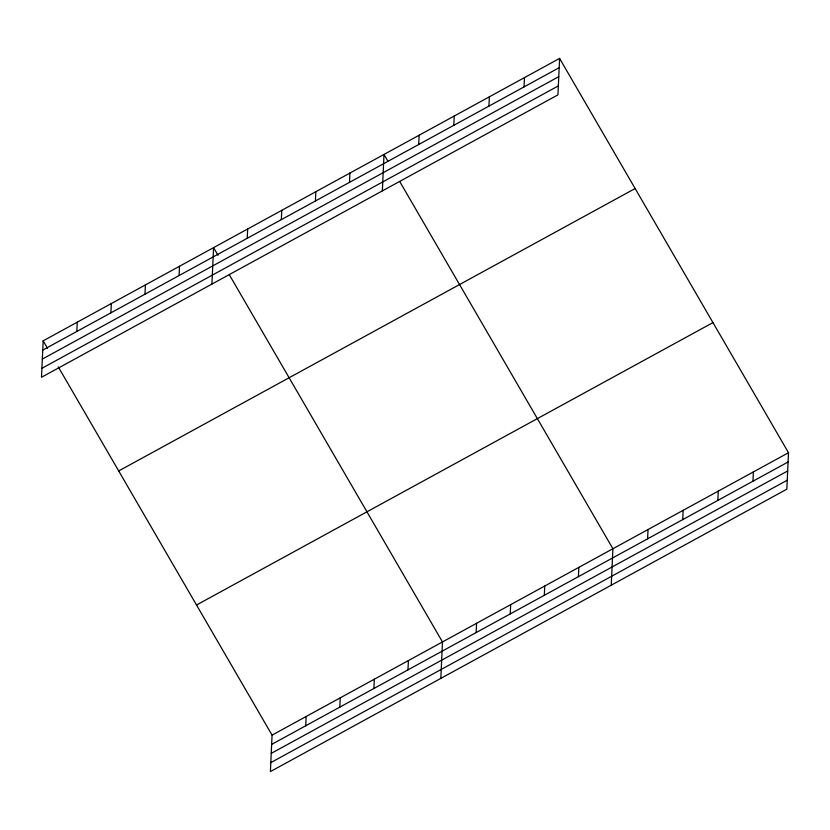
<?xml version="1.0" encoding="UTF-8"?>
<svg xmlns="http://www.w3.org/2000/svg" width="830" height="830" viewBox="0 0 830 830"><rect width="100%" height="100%" fill="white"/><g stroke="black" fill="none" stroke-linecap="round" stroke-linejoin="round"><path stroke-width="1.25" d="M43.16 340.829L41.5 377.276L557.936 94.869L559.596 58.411L43.16 340.829L47.559 348.424M76.817 331.481L77.242 322.196M110.898 312.837L111.324 303.552M144.991 294.194L145.406 284.918M179.073 275.56L179.498 266.274M211.92 284.088L213.58 247.631L217.989 255.225M247.247 238.283L247.662 228.997M281.329 219.639L281.754 210.353M58.266 366.86L272.064 735.131L270.404 771.589L786.84 489.171L788.5 452.724L559.596 58.411M315.41 200.995L315.836 191.72M305.731 725.783L306.146 716.498M349.492 182.361L349.918 173.076M339.812 707.139L340.238 697.854M382.35 190.89L384 154.442L387.776 160.947M373.894 688.506L374.32 679.22M418.704 144.513L419.119 135.228M407.976 669.862L408.401 660.576M453.813 125.309L454.238 116.024M440.834 678.39L442.483 641.943L229.319 274.74M488.932 106.105L489.358 96.82M476.15 632.585L476.576 623.299M524.052 86.901L524.477 77.615M510.232 613.941L510.658 604.655M544.324 595.307L544.739 586.022M578.406 576.663L578.832 567.378M611.254 585.192L612.913 548.744L399.738 181.542M647.608 538.815L648.033 529.54M682.727 519.611L683.142 510.336M717.846 500.407L718.261 491.132M752.966 481.203L753.381 471.928M42.735 350.115L559.171 67.697M42.33 359.079L558.766 76.661M41.905 368.313L558.341 85.895M118.69 470.952L635.137 188.535M196.523 605.018L712.96 322.6M272.064 735.131L788.5 452.724M271.638 744.417L788.075 461.999M271.234 753.381L787.67 470.963M270.819 762.625L787.255 480.207"/></g></svg>
